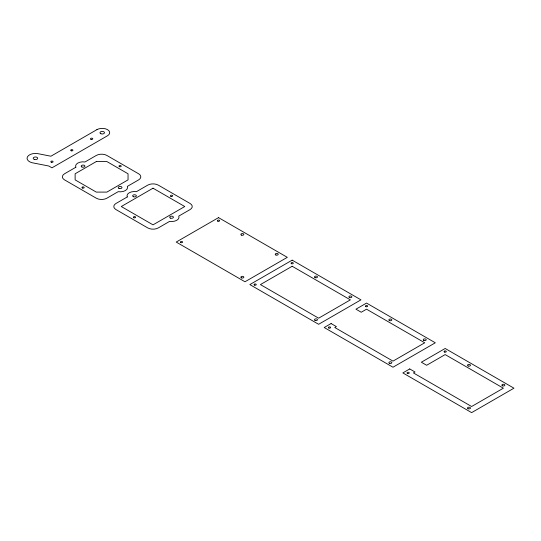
<?xml version="1.0" encoding="UTF-8"?>
<svg xmlns="http://www.w3.org/2000/svg" width="541" height="541" viewBox="0 0 541 541"><rect width="100%" height="100%" fill="white"/><g stroke="black" fill="none" stroke-linecap="round" stroke-linejoin="round"><path stroke-width="0.81" d="M96.934 129.637L50.908 156.214L37.613 153.603A8.392 4.849 0 0 0 27.496 156.728A8.392 4.849 0 0 0 32.23 162.767L48.832 166.019L51.963 167.825L107.517 135.75A7.479 4.321 0 0 0 107.517 129.637A7.479 4.321 0 0 0 96.934 129.637M75.841 167.257L64.548 173.776A7.479 4.321 0 0 0 64.548 179.882L96.298 198.209A7.479 4.321 0 0 0 106.875 198.209L118.168 191.69A7.479 4.321 0 0 0 127.331 186.402L138.624 179.882A7.479 4.321 0 0 0 138.624 173.776L106.875 155.45A7.479 4.321 0 0 0 96.298 155.45L85.005 161.969A7.479 4.321 0 0 0 75.841 167.257M96.298 161.556L75.131 173.776L75.131 179.882L96.298 192.102L106.875 192.102L128.041 179.882L128.041 173.776L106.875 161.556L96.298 161.556M127.277 196.951L115.99 203.47A7.479 4.321 0 0 0 115.99 209.583L147.734 227.91A7.479 4.321 0 0 0 158.317 227.91L169.604 221.391A7.479 4.321 0 0 0 178.767 216.102L190.06 209.583A7.479 4.321 0 0 0 190.06 203.47L158.317 185.144A7.479 4.321 0 0 0 147.734 185.144L136.44 191.663A7.479 4.321 0 0 0 127.277 196.951M153.022 188.2L121.279 206.527L153.022 224.853L184.765 206.527L153.022 188.2M218.53 217.631L176.204 242.064L244.985 281.773L287.312 257.34L218.53 217.631M292.174 260.147L249.847 284.586L318.629 324.296L360.955 299.856L292.174 260.147M292.174 266.26L260.431 284.586L318.629 318.189L350.372 299.856L292.174 266.26M331.085 323.545L324.208 327.515L392.989 367.224L435.316 342.791L366.534 303.075L355.951 309.188L361.239 312.245L366.534 309.188L424.732 342.791L392.989 361.118L334.784 327.515L336.374 326.602L331.085 323.545M409.72 368.942L402.842 372.918L471.624 412.627L513.95 388.188L445.169 348.478L421.358 362.227L426.653 365.276L445.169 354.585L503.367 388.188L471.624 406.514L413.425 372.918L415.015 371.998L409.72 368.942M34.32 159.406A2.245 1.298 0 0 0 37.687 158.283A2.245 1.298 0 0 0 34.32 157.167A2.245 1.298 0 0 0 34.32 159.406M119.419 166.655A1.123 0.649 0 0 0 121.218 166.222A1.123 0.649 0 0 0 119.676 165.539A1.123 0.649 0 0 0 119.419 166.655M71.243 150.817A1.123 0.649 0 0 0 72.927 150.256A1.123 0.649 0 0 0 71.243 149.695A1.123 0.649 0 0 0 71.243 150.817M133.573 196.768A1.873 1.082 0 0 0 136.379 195.835A1.873 1.082 0 0 0 133.573 194.902A1.873 1.082 0 0 0 133.573 196.768M81.928 166.993A1.873 1.082 0 0 0 84.923 166.276A1.873 1.082 0 0 0 82.354 165.14A1.873 1.082 0 0 0 81.928 166.993M82.388 188.031A1.123 0.649 0 0 0 84.18 187.605A1.123 0.649 0 0 0 82.638 186.922A1.123 0.649 0 0 0 82.388 188.031M90.956 139.314A1.123 0.649 0 0 0 92.754 138.888A1.123 0.649 0 0 0 91.213 138.205A1.123 0.649 0 0 0 90.956 139.314M51.28 162.226A1.123 0.649 0 0 0 53.072 161.8A1.123 0.649 0 0 0 51.53 161.117A1.123 0.649 0 0 0 51.28 162.226M133.945 217.78A1.123 0.649 0 0 0 135.629 217.218A1.123 0.649 0 0 0 133.945 216.657A1.123 0.649 0 0 0 133.945 217.78M170.604 218.151A1.873 1.082 0 0 0 173.411 217.218A1.873 1.082 0 0 0 170.604 216.285A1.873 1.082 0 0 0 170.604 218.151M100.856 133.722A2.245 1.298 0 0 0 104.447 132.863A2.245 1.298 0 0 0 101.363 131.497A2.245 1.298 0 0 0 100.856 133.722M170.983 196.397A1.123 0.649 0 0 0 172.667 195.835A1.123 0.649 0 0 0 170.983 195.274A1.123 0.649 0 0 0 170.983 196.397M118.966 188.376A1.873 1.082 0 0 0 121.962 187.659A1.873 1.082 0 0 0 119.385 186.523A1.873 1.082 0 0 0 118.966 188.376M275.978 255.034A1.495 0.866 0 0 0 278.223 254.284A1.495 0.866 0 0 0 275.978 253.533A1.495 0.866 0 0 0 275.978 255.034M241.428 277.878A1.495 0.866 0 0 0 243.822 277.31A1.495 0.866 0 0 0 241.766 276.397A1.495 0.866 0 0 0 241.428 277.878M241.428 235.112A1.495 0.866 0 0 0 243.822 234.544A1.495 0.866 0 0 0 241.766 233.631A1.495 0.866 0 0 0 241.428 235.112M180.809 242.578A1.123 0.649 0 0 0 182.608 242.152A1.123 0.649 0 0 0 181.066 241.469A1.123 0.649 0 0 0 180.809 242.578M217.847 221.195A1.123 0.649 0 0 0 219.639 220.769A1.123 0.649 0 0 0 218.097 220.086A1.123 0.649 0 0 0 217.847 221.195M315.072 277.634A1.495 0.866 0 0 0 317.466 277.06A1.495 0.866 0 0 0 315.41 276.153A1.495 0.866 0 0 0 315.072 277.634M349.466 297.489A1.495 0.866 0 0 0 351.86 296.914A1.495 0.866 0 0 0 349.804 296.008A1.495 0.866 0 0 0 349.466 297.489M315.072 320.4A1.495 0.866 0 0 0 317.466 319.826A1.495 0.866 0 0 0 315.41 318.913A1.495 0.866 0 0 0 315.072 320.4M291.491 263.717A1.123 0.649 0 0 0 293.29 263.284A1.123 0.649 0 0 0 291.748 262.601A1.123 0.649 0 0 0 291.491 263.717M254.459 285.1A1.123 0.649 0 0 0 256.251 284.667A1.123 0.649 0 0 0 254.71 283.984A1.123 0.649 0 0 0 254.459 285.1M389.432 363.329A1.495 0.866 0 0 0 391.826 362.754A1.495 0.866 0 0 0 389.77 361.848A1.495 0.866 0 0 0 389.432 363.329M423.819 340.417A1.495 0.866 0 0 0 426.213 339.849A1.495 0.866 0 0 0 424.158 338.937A1.495 0.866 0 0 0 423.819 340.417M389.594 320.624A1.495 0.866 0 0 0 391.84 319.88A1.495 0.866 0 0 0 389.594 319.129A1.495 0.866 0 0 0 389.594 320.624M365.851 306.646A1.123 0.649 0 0 0 367.643 306.22A1.123 0.649 0 0 0 366.101 305.537A1.123 0.649 0 0 0 365.851 306.646M328.935 328.076A1.123 0.649 0 0 0 330.619 327.515A1.123 0.649 0 0 0 328.935 326.953A1.123 0.649 0 0 0 328.935 328.076M468.066 408.732A1.495 0.866 0 0 0 470.46 408.157A1.495 0.866 0 0 0 468.405 407.245A1.495 0.866 0 0 0 468.066 408.732M502.461 385.821A1.495 0.866 0 0 0 504.854 385.246A1.495 0.866 0 0 0 502.799 384.333A1.495 0.866 0 0 0 502.461 385.821M468.229 366.027A1.495 0.866 0 0 0 470.474 365.276A1.495 0.866 0 0 0 468.229 364.533A1.495 0.866 0 0 0 468.229 366.027M444.486 352.049A1.123 0.649 0 0 0 446.284 351.616A1.123 0.649 0 0 0 444.743 350.933A1.123 0.649 0 0 0 444.486 352.049M407.576 373.479A1.123 0.649 0 0 0 409.253 372.918A1.123 0.649 0 0 0 407.576 372.357A1.123 0.649 0 0 0 407.576 373.479"/></g></svg>
